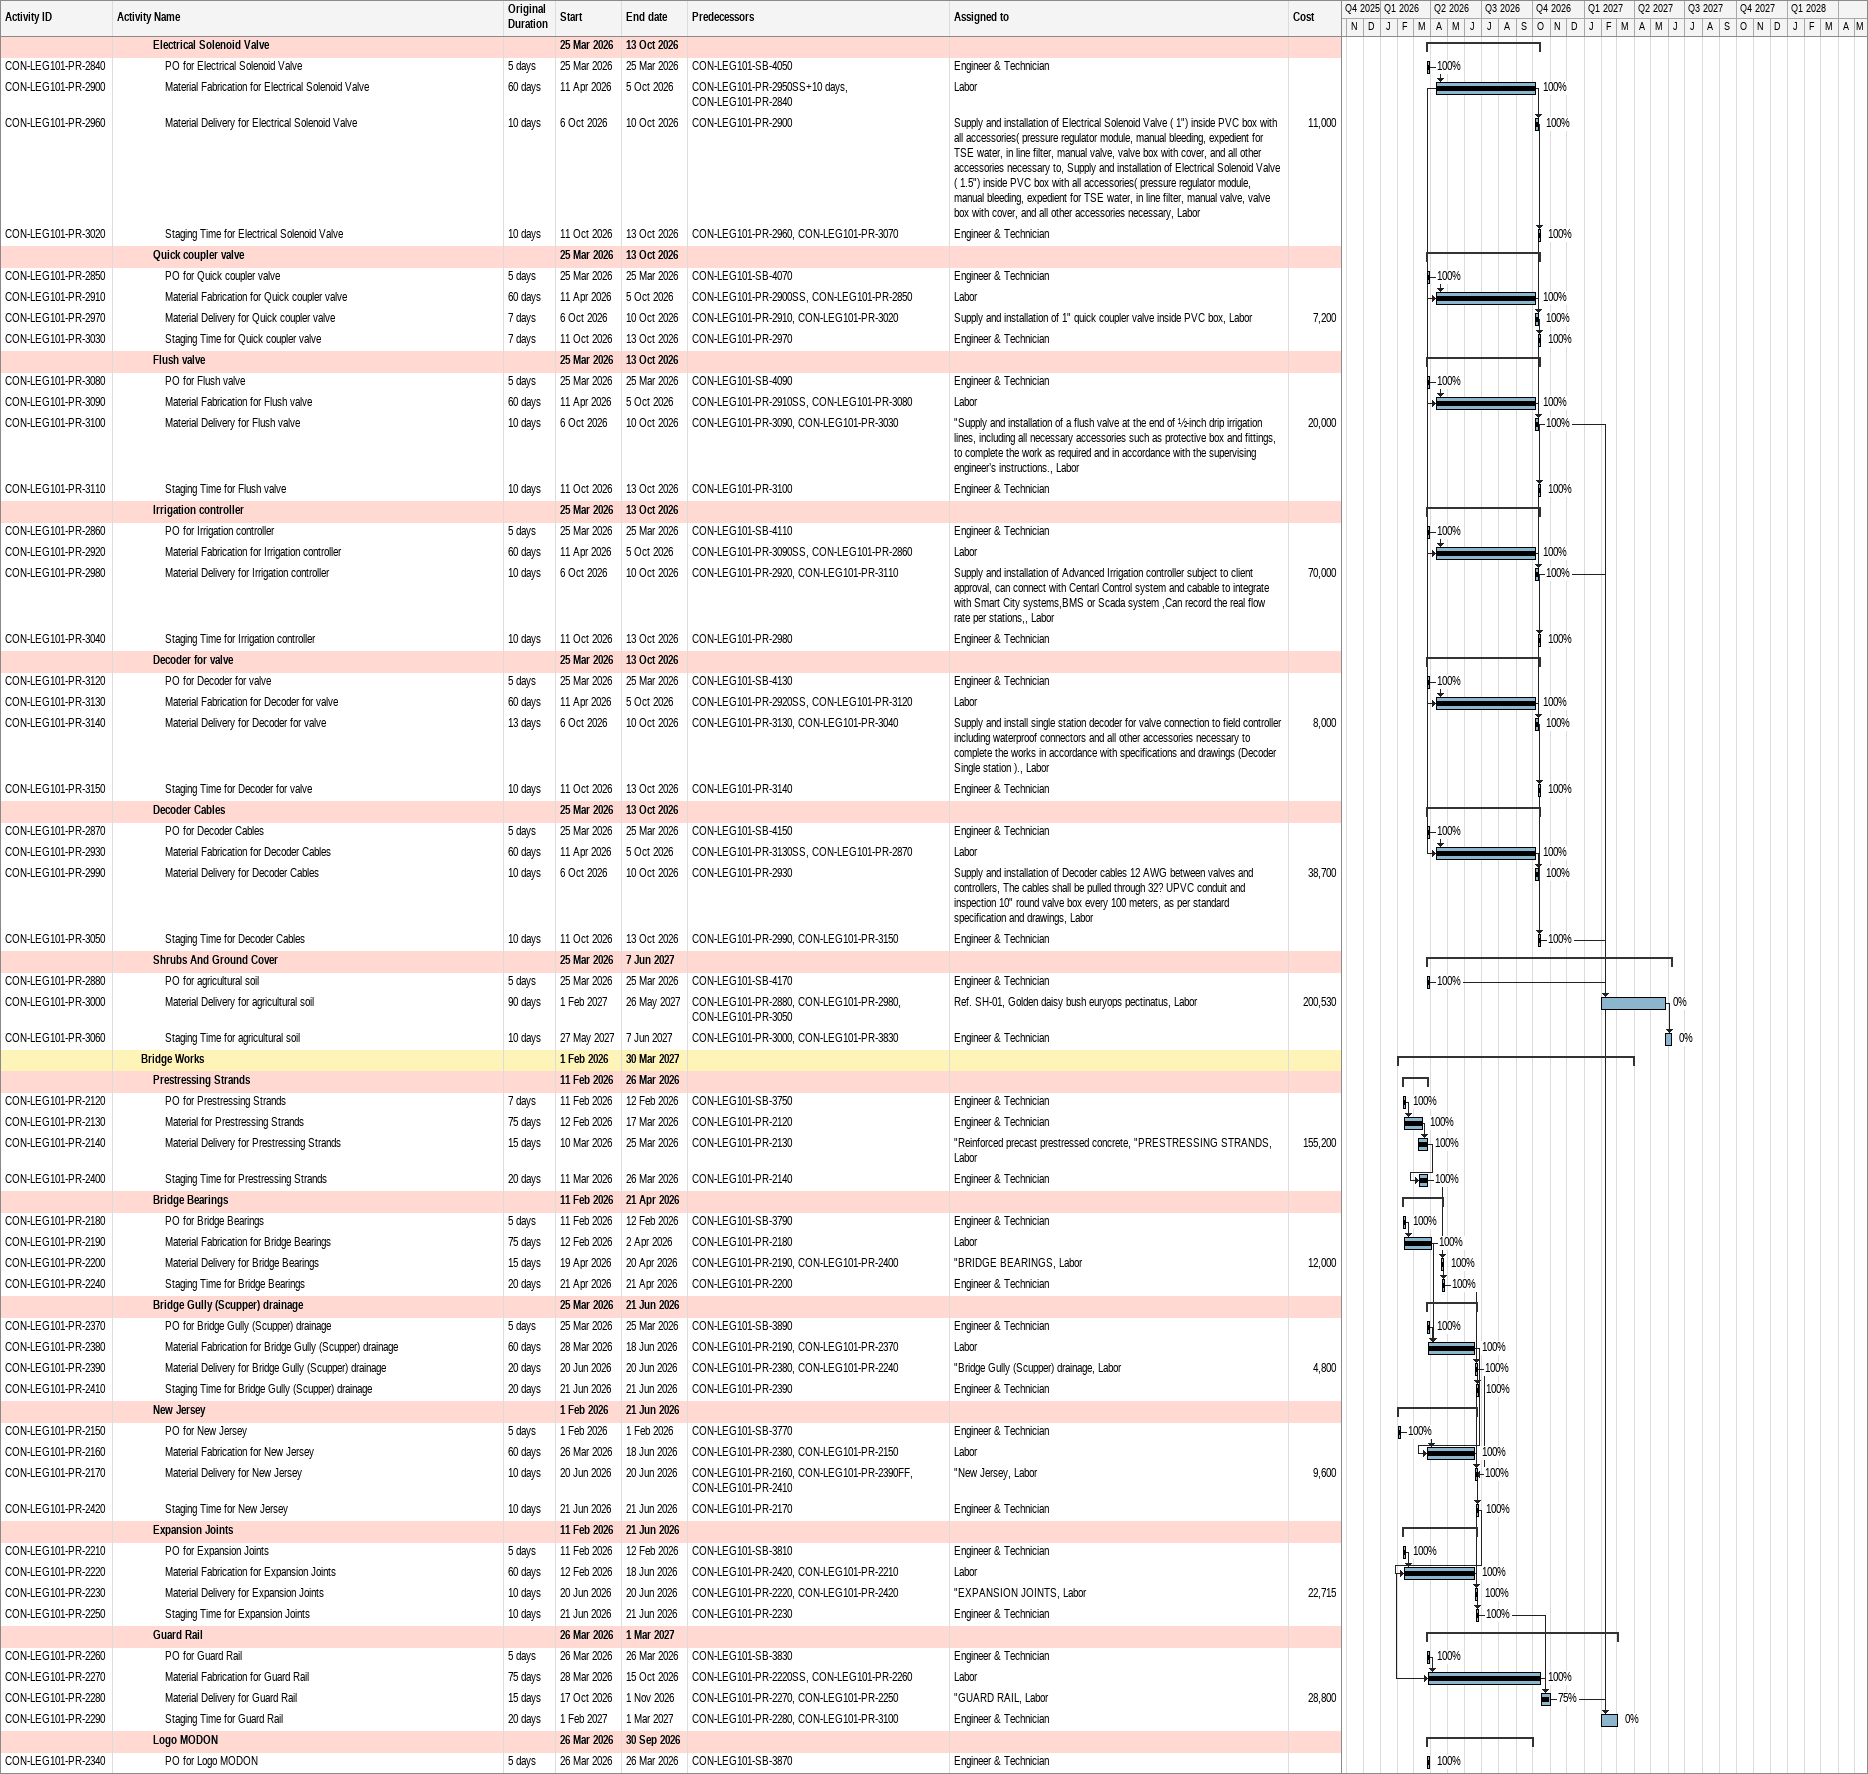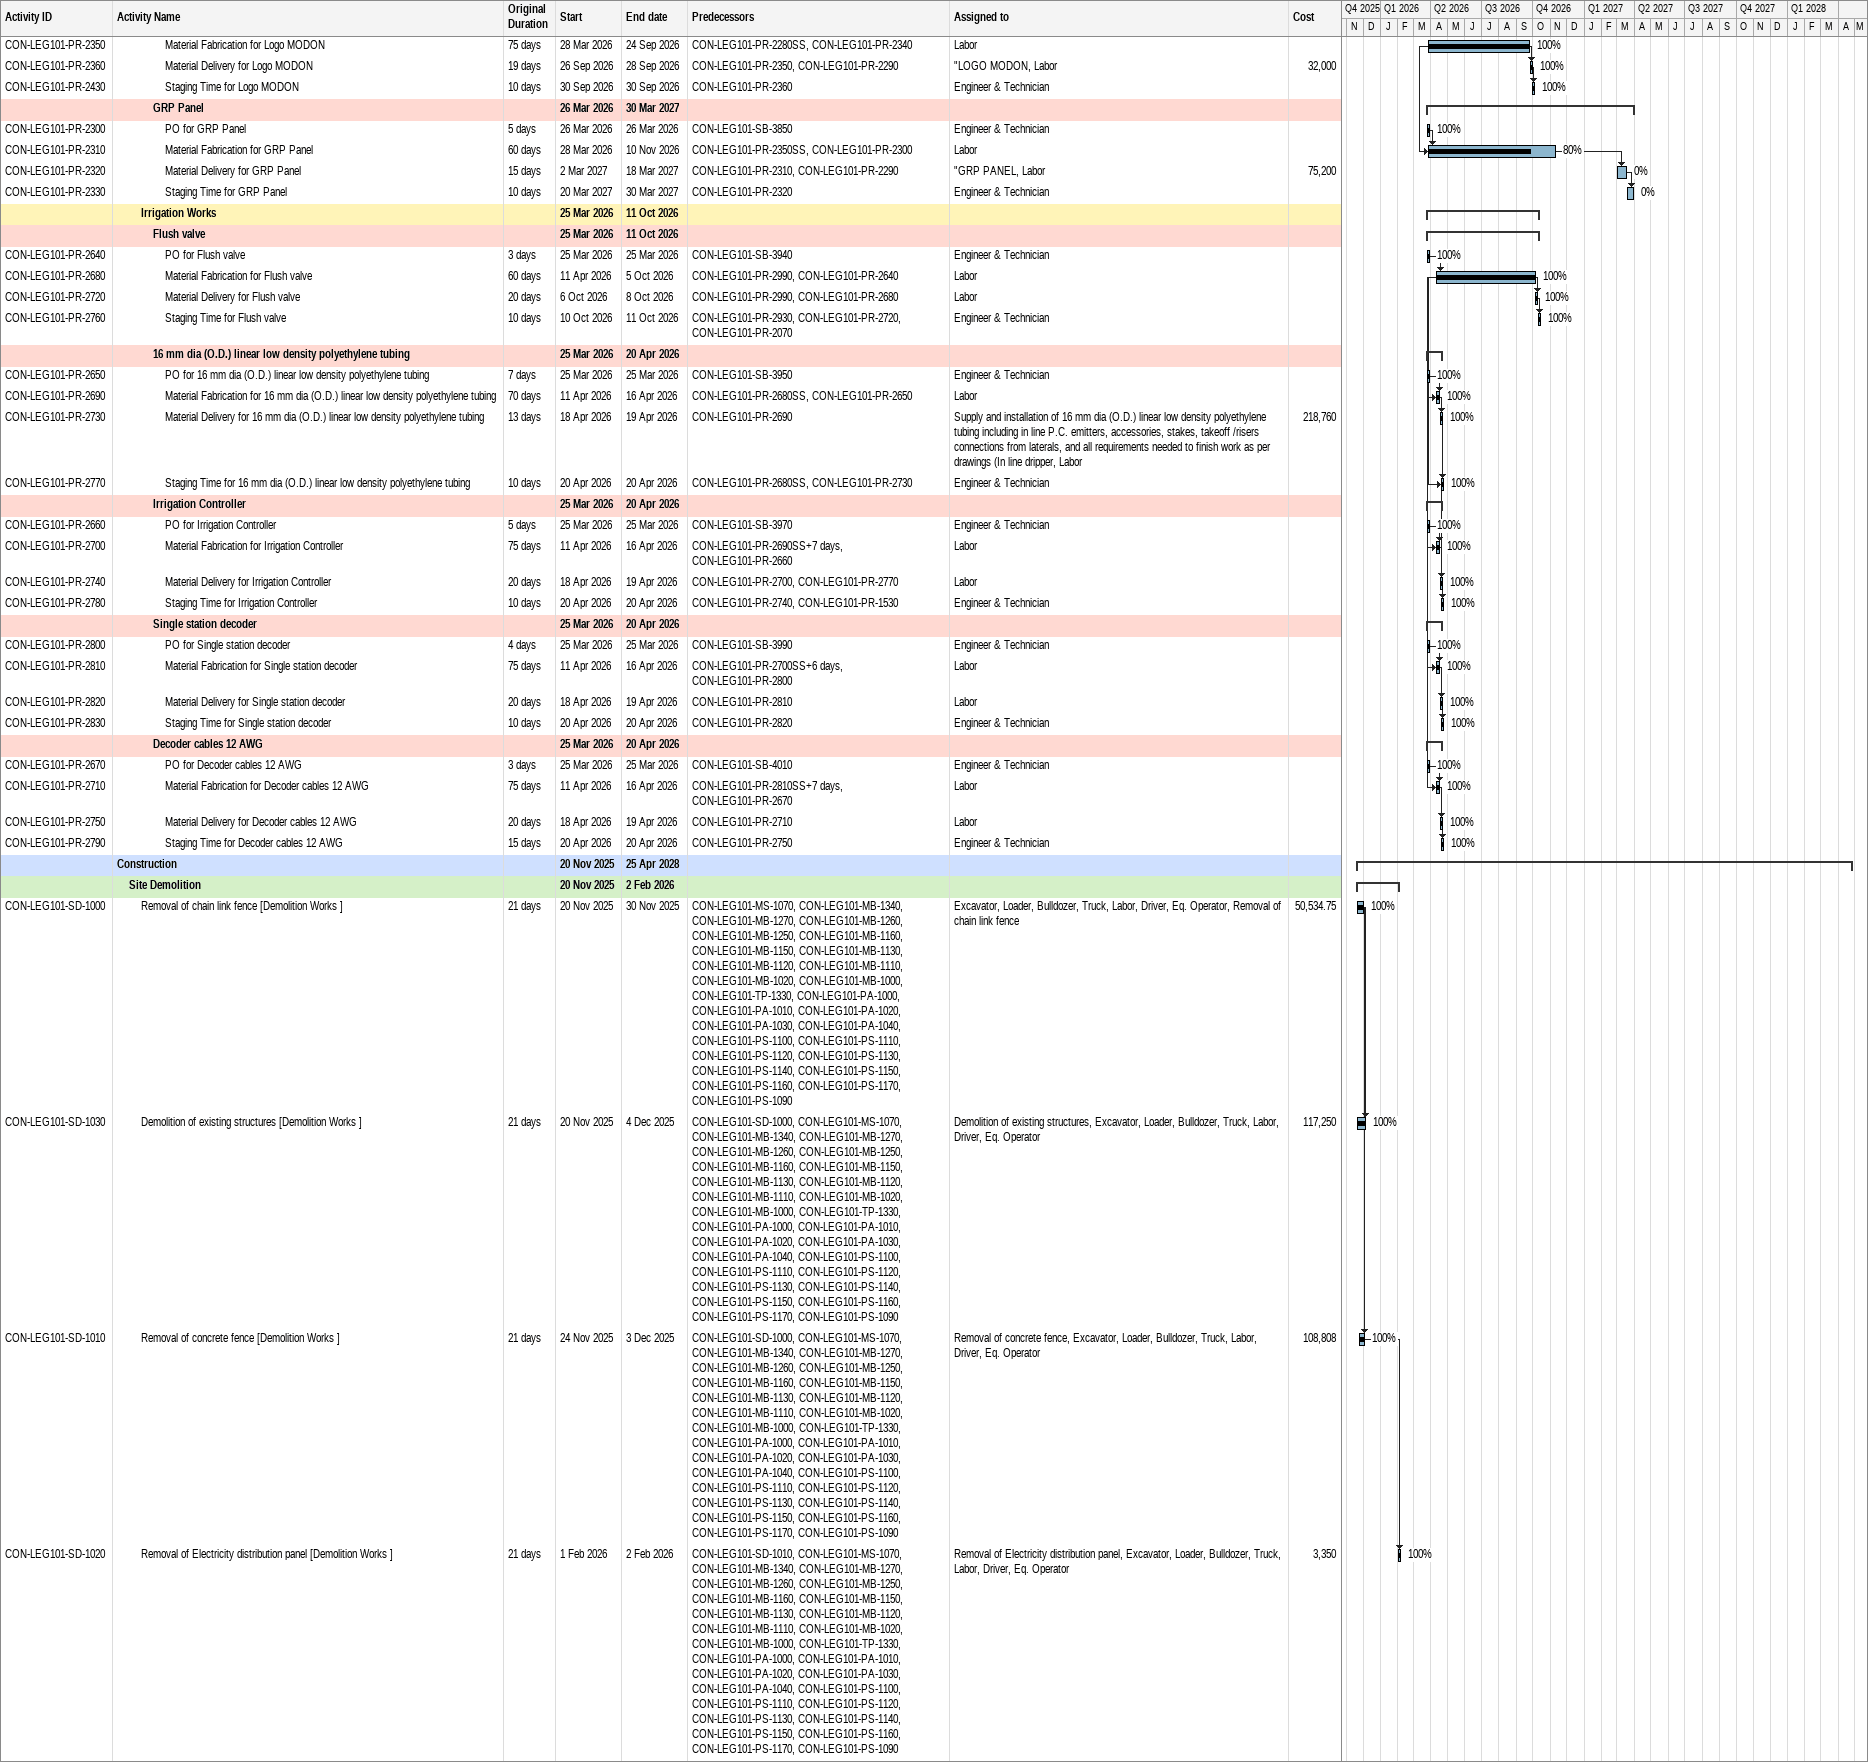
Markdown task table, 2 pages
| ID | Level | Task | Original duration | Start | Finish | Predecessors | Resources | % complete | Cost |
|---|---|---|---|---|---|---|---|---|---|
|  | 4 | **Electrical Solenoid Valve** |  | 2026-03-25 | 2026-10-13 |  |  |  |  |
| CON-LEG101-PR-2840 | 5 | PO for Electrical Solenoid Valve | 5d | 2026-03-25 | 2026-03-25 | CON-LEG101-SB-4050 | Engineer & Technician | 100 |  |
| CON-LEG101-PR-2900 | 5 | Material Fabrication for Electrical Solenoid Valve | 60d | 2026-04-11 | 2026-10-05 | CON-LEG101-PR-2950SS+10d, CON-LEG101-PR-2840 | Labor | 100 |  |
| CON-LEG101-PR-2960 | 5 | Material Delivery for Electrical Solenoid Valve | 10d | 2026-10-06 | 2026-10-10 | CON-LEG101-PR-2900 | Supply and installation of Electrical Solenoid Valve ( 1") inside PVC box with all accessories( pressure regulator module, manual bleeding, expedient for TSE water, in line filter, manual valve, valve box with cover, and all other accessories necessary to, Supply and installation of Electrical Solenoid Valve ( 1.5") inside PVC box with all accessories( pressure regulator module, manual bleeding, expedient for TSE water, in line filter, manual valve, valve box with cover, and all other accessories necessary, Labor | 100 | 11000 |
| CON-LEG101-PR-3020 | 5 | Staging Time for Electrical Solenoid Valve | 10d | 2026-10-11 | 2026-10-13 | CON-LEG101-PR-2960, CON-LEG101-PR-3070 | Engineer & Technician | 100 |  |
|  | 4 | **Quick coupler valve** |  | 2026-03-25 | 2026-10-13 |  |  |  |  |
| CON-LEG101-PR-2850 | 5 | PO for Quick coupler valve | 5d | 2026-03-25 | 2026-03-25 | CON-LEG101-SB-4070 | Engineer & Technician | 100 |  |
| CON-LEG101-PR-2910 | 5 | Material Fabrication for Quick coupler valve | 60d | 2026-04-11 | 2026-10-05 | CON-LEG101-PR-2900SS, CON-LEG101-PR-2850 | Labor | 100 |  |
| CON-LEG101-PR-2970 | 5 | Material Delivery for Quick coupler valve | 7d | 2026-10-06 | 2026-10-10 | CON-LEG101-PR-2910, CON-LEG101-PR-3020 | Supply and installation of 1" quick coupler valve inside PVC box, Labor | 100 | 7200 |
| CON-LEG101-PR-3030 | 5 | Staging Time for Quick coupler valve | 7d | 2026-10-11 | 2026-10-13 | CON-LEG101-PR-2970 | Engineer & Technician | 100 |  |
|  | 4 | **Flush valve** |  | 2026-03-25 | 2026-10-13 |  |  |  |  |
| CON-LEG101-PR-3080 | 5 | PO for Flush valve | 5d | 2026-03-25 | 2026-03-25 | CON-LEG101-SB-4090 | Engineer & Technician | 100 |  |
| CON-LEG101-PR-3090 | 5 | Material Fabrication for Flush valve | 60d | 2026-04-11 | 2026-10-05 | CON-LEG101-PR-2910SS, CON-LEG101-PR-3080 | Labor | 100 |  |
| CON-LEG101-PR-3100 | 5 | Material Delivery for Flush valve | 10d | 2026-10-06 | 2026-10-10 | CON-LEG101-PR-3090, CON-LEG101-PR-3030 | "Supply and installation of a flush valve at the end of ½-inch drip irrigation lines, including all necessary accessories such as protective box and fittings, to complete the work as required and in accordance with the supervising engineer’s instructions., Labor | 100 | 20000 |
| CON-LEG101-PR-3110 | 5 | Staging Time for Flush valve | 10d | 2026-10-11 | 2026-10-13 | CON-LEG101-PR-3100 | Engineer & Technician | 100 |  |
|  | 4 | **Irrigation controller** |  | 2026-03-25 | 2026-10-13 |  |  |  |  |
| CON-LEG101-PR-2860 | 5 | PO for Irrigation controller | 5d | 2026-03-25 | 2026-03-25 | CON-LEG101-SB-4110 | Engineer & Technician | 100 |  |
| CON-LEG101-PR-2920 | 5 | Material Fabrication for Irrigation controller | 60d | 2026-04-11 | 2026-10-05 | CON-LEG101-PR-3090SS, CON-LEG101-PR-2860 | Labor | 100 |  |
| CON-LEG101-PR-2980 | 5 | Material Delivery for Irrigation controller | 10d | 2026-10-06 | 2026-10-10 | CON-LEG101-PR-2920, CON-LEG101-PR-3110 | Supply and installation of Advanced Irrigation controller subject to client approval, can connect with Centarl Control system and cabable to integrate with Smart City systems,BMS or Scada system ,Can record the real flow rate per stations,, Labor | 100 | 70000 |
| CON-LEG101-PR-3040 | 5 | Staging Time for Irrigation controller | 10d | 2026-10-11 | 2026-10-13 | CON-LEG101-PR-2980 | Engineer & Technician | 100 |  |
|  | 4 | **Decoder for valve** |  | 2026-03-25 | 2026-10-13 |  |  |  |  |
| CON-LEG101-PR-3120 | 5 | PO for Decoder for valve | 5d | 2026-03-25 | 2026-03-25 | CON-LEG101-SB-4130 | Engineer & Technician | 100 |  |
| CON-LEG101-PR-3130 | 5 | Material Fabrication for Decoder for valve | 60d | 2026-04-11 | 2026-10-05 | CON-LEG101-PR-2920SS, CON-LEG101-PR-3120 | Labor | 100 |  |
| CON-LEG101-PR-3140 | 5 | Material Delivery for Decoder for valve | 13d | 2026-10-06 | 2026-10-10 | CON-LEG101-PR-3130, CON-LEG101-PR-3040 | Supply and install single station decoder for valve connection to field controller including waterproof connectors and all other accessories necessary to complete the works in accordance with specifications and drawings (Decoder Single station )., Labor | 100 | 8000 |
| CON-LEG101-PR-3150 | 5 | Staging Time for Decoder for valve | 10d | 2026-10-11 | 2026-10-13 | CON-LEG101-PR-3140 | Engineer & Technician | 100 |  |
|  | 4 | **Decoder Cables** |  | 2026-03-25 | 2026-10-13 |  |  |  |  |
| CON-LEG101-PR-2870 | 5 | PO for Decoder Cables | 5d | 2026-03-25 | 2026-03-25 | CON-LEG101-SB-4150 | Engineer & Technician | 100 |  |
| CON-LEG101-PR-2930 | 5 | Material Fabrication for Decoder Cables | 60d | 2026-04-11 | 2026-10-05 | CON-LEG101-PR-3130SS, CON-LEG101-PR-2870 | Labor | 100 |  |
| CON-LEG101-PR-2990 | 5 | Material Delivery for Decoder Cables | 10d | 2026-10-06 | 2026-10-10 | CON-LEG101-PR-2930 | Supply and installation of Decoder cables 12 AWG between valves and controllers, The cables shall be pulled through 32? UPVC conduit and inspection 10" round valve box every 100 meters, as per standard specification and drawings, Labor | 100 | 38700 |
| CON-LEG101-PR-3050 | 5 | Staging Time for Decoder Cables | 10d | 2026-10-11 | 2026-10-13 | CON-LEG101-PR-2990, CON-LEG101-PR-3150 | Engineer & Technician | 100 |  |
|  | 4 | **Shrubs And Ground Cover** |  | 2026-03-25 | 2027-06-07 |  |  |  |  |
| CON-LEG101-PR-2880 | 5 | PO for agricultural soil | 5d | 2026-03-25 | 2026-03-25 | CON-LEG101-SB-4170 | Engineer & Technician | 100 |  |
| CON-LEG101-PR-3000 | 5 | Material Delivery for agricultural soil | 90d | 2027-02-01 | 2027-05-26 | CON-LEG101-PR-2880, CON-LEG101-PR-2980, CON-LEG101-PR-3050 | Ref. SH-01, Golden daisy bush euryops pectinatus, Labor | 0 | 200530 |
| CON-LEG101-PR-3060 | 5 | Staging Time for agricultural soil | 10d | 2027-05-27 | 2027-06-07 | CON-LEG101-PR-3000, CON-LEG101-PR-3830 | Engineer & Technician | 0 |  |
|  | 3 | **Bridge Works** |  | 2026-02-01 | 2027-03-30 |  |  |  |  |
|  | 4 | **Prestressing Strands** |  | 2026-02-11 | 2026-03-26 |  |  |  |  |
| CON-LEG101-PR-2120 | 5 | PO for Prestressing Strands | 7d | 2026-02-11 | 2026-02-12 | CON-LEG101-SB-3750 | Engineer & Technician | 100 |  |
| CON-LEG101-PR-2130 | 5 | Material for Prestressing Strands | 75d | 2026-02-12 | 2026-03-17 | CON-LEG101-PR-2120 | Engineer & Technician | 100 |  |
| CON-LEG101-PR-2140 | 5 | Material Delivery for Prestressing Strands | 15d | 2026-03-10 | 2026-03-25 | CON-LEG101-PR-2130 | "Reinforced precast prestressed concrete, "PRESTRESSING STRANDS, Labor | 100 | 155200 |
| CON-LEG101-PR-2400 | 5 | Staging Time for Prestressing Strands | 20d | 2026-03-11 | 2026-03-26 | CON-LEG101-PR-2140 | Engineer & Technician | 100 |  |
|  | 4 | **Bridge Bearings** |  | 2026-02-11 | 2026-04-21 |  |  |  |  |
| CON-LEG101-PR-2180 | 5 | PO for Bridge Bearings | 5d | 2026-02-11 | 2026-02-12 | CON-LEG101-SB-3790 | Engineer & Technician | 100 |  |
| CON-LEG101-PR-2190 | 5 | Material Fabrication for Bridge Bearings | 75d | 2026-02-12 | 2026-04-02 | CON-LEG101-PR-2180 | Labor | 100 |  |
| CON-LEG101-PR-2200 | 5 | Material Delivery for Bridge Bearings | 15d | 2026-04-19 | 2026-04-20 | CON-LEG101-PR-2190, CON-LEG101-PR-2400 | "BRIDGE BEARINGS, Labor | 100 | 12000 |
| CON-LEG101-PR-2240 | 5 | Staging Time for Bridge Bearings | 20d | 2026-04-21 | 2026-04-21 | CON-LEG101-PR-2200 | Engineer & Technician | 100 |  |
|  | 4 | **Bridge Gully (Scupper) drainage** |  | 2026-03-25 | 2026-06-21 |  |  |  |  |
| CON-LEG101-PR-2370 | 5 | PO for Bridge Gully (Scupper) drainage | 5d | 2026-03-25 | 2026-03-25 | CON-LEG101-SB-3890 | Engineer & Technician | 100 |  |
| CON-LEG101-PR-2380 | 5 | Material Fabrication for Bridge Gully (Scupper) drainage | 60d | 2026-03-28 | 2026-06-18 | CON-LEG101-PR-2190, CON-LEG101-PR-2370 | Labor | 100 |  |
| CON-LEG101-PR-2390 | 5 | Material Delivery for Bridge Gully (Scupper) drainage | 20d | 2026-06-20 | 2026-06-20 | CON-LEG101-PR-2380, CON-LEG101-PR-2240 | "Bridge Gully (Scupper) drainage, Labor | 100 | 4800 |
| CON-LEG101-PR-2410 | 5 | Staging Time for Bridge Gully (Scupper) drainage | 20d | 2026-06-21 | 2026-06-21 | CON-LEG101-PR-2390 | Engineer & Technician | 100 |  |
|  | 4 | **New Jersey** |  | 2026-02-01 | 2026-06-21 |  |  |  |  |
| CON-LEG101-PR-2150 | 5 | PO for New Jersey | 5d | 2026-02-01 | 2026-02-01 | CON-LEG101-SB-3770 | Engineer & Technician | 100 |  |
| CON-LEG101-PR-2160 | 5 | Material Fabrication for New Jersey | 60d | 2026-03-26 | 2026-06-18 | CON-LEG101-PR-2380, CON-LEG101-PR-2150 | Labor | 100 |  |
| CON-LEG101-PR-2170 | 5 | Material Delivery for New Jersey | 10d | 2026-06-20 | 2026-06-20 | CON-LEG101-PR-2160, CON-LEG101-PR-2390FF, CON-LEG101-PR-2410 | "New Jersey, Labor | 100 | 9600 |
| CON-LEG101-PR-2420 | 5 | Staging Time for New Jersey | 10d | 2026-06-21 | 2026-06-21 | CON-LEG101-PR-2170 | Engineer & Technician | 100 |  |
|  | 4 | **Expansion Joints** |  | 2026-02-11 | 2026-06-21 |  |  |  |  |
| CON-LEG101-PR-2210 | 5 | PO for Expansion Joints | 5d | 2026-02-11 | 2026-02-12 | CON-LEG101-SB-3810 | Engineer & Technician | 100 |  |
| CON-LEG101-PR-2220 | 5 | Material Fabrication for Expansion Joints | 60d | 2026-02-12 | 2026-06-18 | CON-LEG101-PR-2420, CON-LEG101-PR-2210 | Labor | 100 |  |
| CON-LEG101-PR-2230 | 5 | Material Delivery for Expansion Joints | 10d | 2026-06-20 | 2026-06-20 | CON-LEG101-PR-2220, CON-LEG101-PR-2420 | "EXPANSION JOINTS, Labor | 100 | 22715 |
| CON-LEG101-PR-2250 | 5 | Staging Time for Expansion Joints | 10d | 2026-06-21 | 2026-06-21 | CON-LEG101-PR-2230 | Engineer & Technician | 100 |  |
|  | 4 | **Guard Rail** |  | 2026-03-26 | 2027-03-01 |  |  |  |  |
| CON-LEG101-PR-2260 | 5 | PO for Guard Rail | 5d | 2026-03-26 | 2026-03-26 | CON-LEG101-SB-3830 | Engineer & Technician | 100 |  |
| CON-LEG101-PR-2270 | 5 | Material Fabrication for Guard Rail | 75d | 2026-03-28 | 2026-10-15 | CON-LEG101-PR-2220SS, CON-LEG101-PR-2260 | Labor | 100 |  |
| CON-LEG101-PR-2280 | 5 | Material Delivery for Guard Rail | 15d | 2026-10-17 | 2026-11-01 | CON-LEG101-PR-2270, CON-LEG101-PR-2250 | "GUARD RAIL, Labor | 75 | 28800 |
| CON-LEG101-PR-2290 | 5 | Staging Time for Guard Rail | 20d | 2027-02-01 | 2027-03-01 | CON-LEG101-PR-2280, CON-LEG101-PR-3100 | Engineer & Technician | 0 |  |
|  | 4 | **Logo MODON** |  | 2026-03-26 | 2026-09-30 |  |  |  |  |
| CON-LEG101-PR-2340 | 5 | PO for Logo MODON | 5d | 2026-03-26 | 2026-03-26 | CON-LEG101-SB-3870 | Engineer & Technician | 100 |  |
| CON-LEG101-PR-2350 | 5 | Material Fabrication for Logo MODON | 75d | 2026-03-28 | 2026-09-24 | CON-LEG101-PR-2280SS, CON-LEG101-PR-2340 | Labor | 100 |  |
| CON-LEG101-PR-2360 | 5 | Material Delivery for Logo MODON | 19d | 2026-09-26 | 2026-09-28 | CON-LEG101-PR-2350, CON-LEG101-PR-2290 | "LOGO MODON, Labor | 100 | 32000 |
| CON-LEG101-PR-2430 | 5 | Staging Time for Logo MODON | 10d | 2026-09-30 | 2026-09-30 | CON-LEG101-PR-2360 | Engineer & Technician | 100 |  |
|  | 4 | **GRP Panel** |  | 2026-03-26 | 2027-03-30 |  |  |  |  |
| CON-LEG101-PR-2300 | 5 | PO for GRP Panel | 5d | 2026-03-26 | 2026-03-26 | CON-LEG101-SB-3850 | Engineer & Technician | 100 |  |
| CON-LEG101-PR-2310 | 5 | Material Fabrication for GRP Panel | 60d | 2026-03-28 | 2026-11-10 | CON-LEG101-PR-2350SS, CON-LEG101-PR-2300 | Labor | 80 |  |
| CON-LEG101-PR-2320 | 5 | Material Delivery for GRP Panel | 15d | 2027-03-02 | 2027-03-18 | CON-LEG101-PR-2310, CON-LEG101-PR-2290 | "GRP PANEL, Labor | 0 | 75200 |
| CON-LEG101-PR-2330 | 5 | Staging Time for GRP Panel | 10d | 2027-03-20 | 2027-03-30 | CON-LEG101-PR-2320 | Engineer & Technician | 0 |  |
|  | 3 | **Irrigation Works** |  | 2026-03-25 | 2026-10-11 |  |  |  |  |
|  | 4 | **Flush valve** |  | 2026-03-25 | 2026-10-11 |  |  |  |  |
| CON-LEG101-PR-2640 | 5 | PO for Flush valve | 3d | 2026-03-25 | 2026-03-25 | CON-LEG101-SB-3940 | Engineer & Technician | 100 |  |
| CON-LEG101-PR-2680 | 5 | Material Fabrication for Flush valve | 60d | 2026-04-11 | 2026-10-05 | CON-LEG101-PR-2990, CON-LEG101-PR-2640 | Labor | 100 |  |
| CON-LEG101-PR-2720 | 5 | Material Delivery for Flush valve | 20d | 2026-10-06 | 2026-10-08 | CON-LEG101-PR-2990, CON-LEG101-PR-2680 | Labor | 100 |  |
| CON-LEG101-PR-2760 | 5 | Staging Time for Flush valve | 10d | 2026-10-10 | 2026-10-11 | CON-LEG101-PR-2930, CON-LEG101-PR-2720, CON-LEG101-PR-2070 | Engineer & Technician | 100 |  |
|  | 4 | **16 mm dia (O.D.) linear low density polyethylene tubing** |  | 2026-03-25 | 2026-04-20 |  |  |  |  |
| CON-LEG101-PR-2650 | 5 | PO for 16 mm dia (O.D.) linear low density polyethylene tubing | 7d | 2026-03-25 | 2026-03-25 | CON-LEG101-SB-3950 | Engineer & Technician | 100 |  |
| CON-LEG101-PR-2690 | 5 | Material Fabrication for 16 mm dia (O.D.) linear low density polyethylene tubing | 70d | 2026-04-11 | 2026-04-16 | CON-LEG101-PR-2680SS, CON-LEG101-PR-2650 | Labor | 100 |  |
| CON-LEG101-PR-2730 | 5 | Material Delivery for 16 mm dia (O.D.) linear low density polyethylene tubing | 13d | 2026-04-18 | 2026-04-19 | CON-LEG101-PR-2690 | Supply and installation of 16 mm dia (O.D.) linear low density polyethylene tubing including in line P.C. emitters, accessories, stakes, takeoff /risers connections from laterals, and all requirements needed to finish work as per drawings (In line dripper, Labor | 100 | 218760 |
| CON-LEG101-PR-2770 | 5 | Staging Time for 16 mm dia (O.D.) linear low density polyethylene tubing | 10d | 2026-04-20 | 2026-04-20 | CON-LEG101-PR-2680SS, CON-LEG101-PR-2730 | Engineer & Technician | 100 |  |
|  | 4 | **Irrigation Controller** |  | 2026-03-25 | 2026-04-20 |  |  |  |  |
| CON-LEG101-PR-2660 | 5 | PO for Irrigation Controller | 5d | 2026-03-25 | 2026-03-25 | CON-LEG101-SB-3970 | Engineer & Technician | 100 |  |
| CON-LEG101-PR-2700 | 5 | Material Fabrication for Irrigation Controller | 75d | 2026-04-11 | 2026-04-16 | CON-LEG101-PR-2690SS+7d, CON-LEG101-PR-2660 | Labor | 100 |  |
| CON-LEG101-PR-2740 | 5 | Material Delivery for Irrigation Controller | 20d | 2026-04-18 | 2026-04-19 | CON-LEG101-PR-2700, CON-LEG101-PR-2770 | Labor | 100 |  |
| CON-LEG101-PR-2780 | 5 | Staging Time for Irrigation Controller | 10d | 2026-04-20 | 2026-04-20 | CON-LEG101-PR-2740, CON-LEG101-PR-1530 | Engineer & Technician | 100 |  |
|  | 4 | **Single station decoder** |  | 2026-03-25 | 2026-04-20 |  |  |  |  |
| CON-LEG101-PR-2800 | 5 | PO for Single station decoder | 4d | 2026-03-25 | 2026-03-25 | CON-LEG101-SB-3990 | Engineer & Technician | 100 |  |
| CON-LEG101-PR-2810 | 5 | Material Fabrication for Single station decoder | 75d | 2026-04-11 | 2026-04-16 | CON-LEG101-PR-2700SS+6d, CON-LEG101-PR-2800 | Labor | 100 |  |
| CON-LEG101-PR-2820 | 5 | Material Delivery for Single station decoder | 20d | 2026-04-18 | 2026-04-19 | CON-LEG101-PR-2810 | Labor | 100 |  |
| CON-LEG101-PR-2830 | 5 | Staging Time for Single station decoder | 10d | 2026-04-20 | 2026-04-20 | CON-LEG101-PR-2820 | Engineer & Technician | 100 |  |
|  | 4 | **Decoder cables 12 AWG** |  | 2026-03-25 | 2026-04-20 |  |  |  |  |
| CON-LEG101-PR-2670 | 5 | PO for Decoder cables 12 AWG | 3d | 2026-03-25 | 2026-03-25 | CON-LEG101-SB-4010 | Engineer & Technician | 100 |  |
| CON-LEG101-PR-2710 | 5 | Material Fabrication for Decoder cables 12 AWG | 75d | 2026-04-11 | 2026-04-16 | CON-LEG101-PR-2810SS+7d, CON-LEG101-PR-2670 | Labor | 100 |  |
| CON-LEG101-PR-2750 | 5 | Material Delivery for Decoder cables 12 AWG | 20d | 2026-04-18 | 2026-04-19 | CON-LEG101-PR-2710 | Labor | 100 |  |
| CON-LEG101-PR-2790 | 5 | Staging Time for Decoder cables 12 AWG | 15d | 2026-04-20 | 2026-04-20 | CON-LEG101-PR-2750 | Engineer & Technician | 100 |  |
|  | 1 | **Construction** |  | 2025-11-20 | 2028-04-25 |  |  |  |  |
|  | 2 | **Site Demolition** |  | 2025-11-20 | 2026-02-02 |  |  |  |  |
| CON-LEG101-SD-1000 | 3 | Removal of chain link fence [Demolition Works ] | 21d | 2025-11-20 | 2025-11-30 | CON-LEG101-MS-1070, CON-LEG101-MB-1340, CON-LEG101-MB-1270, CON-LEG101-MB-1260, CON-LEG101-MB-1250, CON-LEG101-MB-1160, CON-LEG101-MB-1150, CON-LEG101-MB-1130, CON-LEG101-MB-1120, CON-LEG101-MB-1110, CON-LEG101-MB-1020, CON-LEG101-MB-1000, CON-LEG101-TP-1330, CON-LEG101-PA-1000, CON-LEG101-PA-1010, CON-LEG101-PA-1020, CON-LEG101-PA-1030, CON-LEG101-PA-1040, CON-LEG101-PS-1100, CON-LEG101-PS-1110, CON-LEG101-PS-1120, CON-LEG101-PS-1130, CON-LEG101-PS-1140, CON-LEG101-PS-1150, CON-LEG101-PS-1160, CON-LEG101-PS-1170, CON-LEG101-PS-1090 | Excavator, Loader, Bulldozer, Truck, Labor, Driver, Eq. Operator, Removal of chain link fence | 100 | 50534.75 |
| CON-LEG101-SD-1030 | 3 | Demolition of existing structures [Demolition Works ] | 21d | 2025-11-20 | 2025-12-04 | CON-LEG101-SD-1000, CON-LEG101-MS-1070, CON-LEG101-MB-1340, CON-LEG101-MB-1270, CON-LEG101-MB-1260, CON-LEG101-MB-1250, CON-LEG101-MB-1160, CON-LEG101-MB-1150, CON-LEG101-MB-1130, CON-LEG101-MB-1120, CON-LEG101-MB-1110, CON-LEG101-MB-1020, CON-LEG101-MB-1000, CON-LEG101-TP-1330, CON-LEG101-PA-1000, CON-LEG101-PA-1010, CON-LEG101-PA-1020, CON-LEG101-PA-1030, CON-LEG101-PA-1040, CON-LEG101-PS-1100, CON-LEG101-PS-1110, CON-LEG101-PS-1120, CON-LEG101-PS-1130, CON-LEG101-PS-1140, CON-LEG101-PS-1150, CON-LEG101-PS-1160, CON-LEG101-PS-1170, CON-LEG101-PS-1090 | Demolition of existing structures, Excavator, Loader, Bulldozer, Truck, Labor, Driver, Eq. Operator | 100 | 117250 |
| CON-LEG101-SD-1010 | 3 | Removal of concrete fence [Demolition Works ] | 21d | 2025-11-24 | 2025-12-03 | CON-LEG101-SD-1000, CON-LEG101-MS-1070, CON-LEG101-MB-1340, CON-LEG101-MB-1270, CON-LEG101-MB-1260, CON-LEG101-MB-1250, CON-LEG101-MB-1160, CON-LEG101-MB-1150, CON-LEG101-MB-1130, CON-LEG101-MB-1120, CON-LEG101-MB-1110, CON-LEG101-MB-1020, CON-LEG101-MB-1000, CON-LEG101-TP-1330, CON-LEG101-PA-1000, CON-LEG101-PA-1010, CON-LEG101-PA-1020, CON-LEG101-PA-1030, CON-LEG101-PA-1040, CON-LEG101-PS-1100, CON-LEG101-PS-1110, CON-LEG101-PS-1120, CON-LEG101-PS-1130, CON-LEG101-PS-1140, CON-LEG101-PS-1150, CON-LEG101-PS-1160, CON-LEG101-PS-1170, CON-LEG101-PS-1090 | Removal of concrete fence, Excavator, Loader, Bulldozer, Truck, Labor, Driver, Eq. Operator | 100 | 108808 |
| CON-LEG101-SD-1020 | 3 | Removal of Electricity distribution panel [Demolition Works ] | 21d | 2026-02-01 | 2026-02-02 | CON-LEG101-SD-1010, CON-LEG101-MS-1070, CON-LEG101-MB-1340, CON-LEG101-MB-1270, CON-LEG101-MB-1260, CON-LEG101-MB-1250, CON-LEG101-MB-1160, CON-LEG101-MB-1150, CON-LEG101-MB-1130, CON-LEG101-MB-1120, CON-LEG101-MB-1110, CON-LEG101-MB-1020, CON-LEG101-MB-1000, CON-LEG101-TP-1330, CON-LEG101-PA-1000, CON-LEG101-PA-1010, CON-LEG101-PA-1020, CON-LEG101-PA-1030, CON-LEG101-PA-1040, CON-LEG101-PS-1100, CON-LEG101-PS-1110, CON-LEG101-PS-1120, CON-LEG101-PS-1130, CON-LEG101-PS-1140, CON-LEG101-PS-1150, CON-LEG101-PS-1160, CON-LEG101-PS-1170, CON-LEG101-PS-1090 | Removal of Electricity distribution panel, Excavator, Loader, Bulldozer, Truck, Labor, Driver, Eq. Operator | 100 | 3350 |
